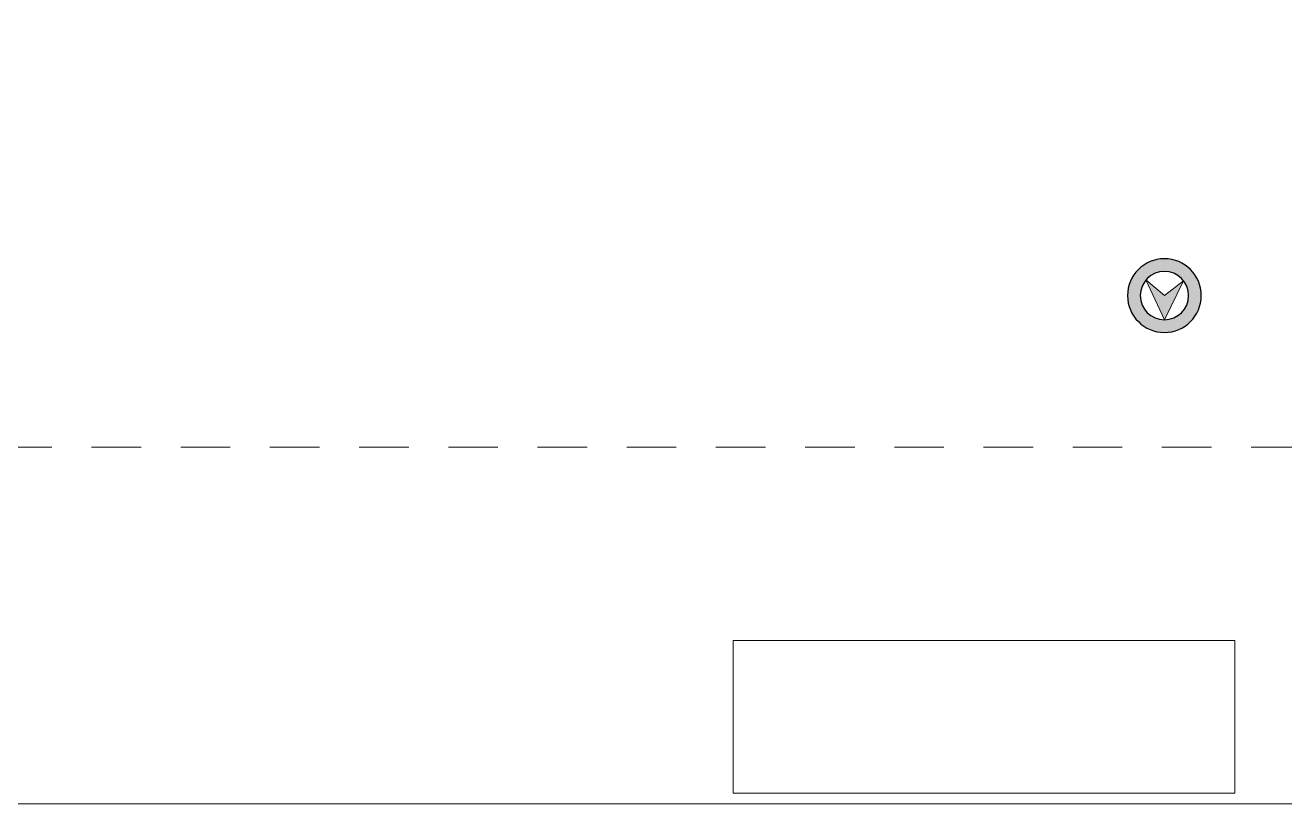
# Model space of a CAD drawing. Header units: metres. Extents: x 14 to 2416, y -346 to 476.
# Drawn here: x 143.084 to 146.262, y -145.928 to -143.964 of the extents above; entities that cross this region are included whole.
import ezdxf

# ---------------------------------------------------------------- set-up
doc = ezdxf.new("R2010")
doc.units = ezdxf.units.M
doc.linetypes.add('0', pattern=[0])
doc.linetypes.add('HIDDEN2', pattern=[0.1875, 0.125, -0.0625])
doc.layers.get('0').update_dxf_attribs({"linetype": '0', "lineweight": 20})
for name, color, linetype, lineweight in [('A-ANNO-TEXT', 20, 'Continuous', 13), ('A-WALL', 250, 'Continuous', 20), ('MAVA', 1, 'Continuous', 15), ('MOBILIARIOS', 252, 'Continuous', 0)]:
    doc.layers.add(name, color=color, linetype=linetype, lineweight=lineweight)
doc.layers.add('MAVA Luminarias', color=1, linetype='Continuous')
doc.layers.add('Techos 1', color=7, linetype='HIDDEN2', lineweight=9, true_color=0x42391a)

# ---------------------------------------------------------------- blocks, each defined once
blk = doc.blocks.new('PL BASE 2N NASAS 09')
at = {"layer": 'A-WALL'}
blk.add_line((168.5175, -19.2117), (171.9525, -19.2117), dxfattribs=at)
at = {"layer": 'Techos 1'}
blk.add_line((160.0475, -18.3117), (172.1943, -18.3117), dxfattribs=at)
blk = doc.blocks.new('A$Ca77e88c0')
at = {"layer": 'MOBILIARIOS', "linetype": 'Continuous'}
for p, q in [((0, 1.3457), (0.2432, 0.761)), ((0.2435, 0.7603), (0, 1.3457))]:
    blk.add_line(p, q, dxfattribs=at)
for points in [[(1.0081, 1.4216, 0.103931), (0.8565, 1.6353, 0.481643), (0.668, 1.624, 0.047693), (0.6541, 1.5985, 0.047693)], [(1.0081, 1.4216, -0.103931), (1.0528, 1.1635, -0.481643), (0.9119, 1.0378, -0.047693), (0.884, 1.0459, -0.047693)]]:
    blk.add_lwpolyline(points, format="xyb", dxfattribs=at)
blk.add_circle((0.8492, 0.4996), 0.2299, dxfattribs=at)
for centre, radius, start, end in [((0.4617, 1.1866), 0.5495, 23.3314, 53.5948), ((0.4617, 1.1866), 0.5495, 23.3314, 53.5948), ((0.5212, 0.8742), 0.7364, 79.5964, 123.1415), ((0.6434, 1.5847), 0.0175, 250.4542, 52.0587), ((0.6434, 1.5847), 0.0175, 250.4542, 52.0587), ((0.612, 0.6674), 0.9011, 88.3763, 121.4796), ((0.612, 0.6674), 0.9011, 88.3763, 121.4796), ((0.8583, 1.4567), 0.2476, 153.2165, 169.9182), ((0.8583, 1.4567), 0.2476, 153.2165, 169.9182), ((0.5865, 0.2493), 1.2787, 88.4542, 107.9351), ((0.5865, 0.2493), 1.2787, 88.4542, 107.9351), ((1.0281, 1.5426), 0.4158, 185.8786, 223.4033), ((1.0281, 1.5426), 0.4158, 185.8786, 223.4033), ((0.1421, 1.4684), 0.0325, 136.3787, 235.7351), ((0.4823, 0.53), 0.9795, 111.4631, 116.5118), ((0.1421, 1.4684), 0.0325, 235.6979, 268.7539), ((0.0995, 1.3192), 0.1029, 121.9514, 165.0616), ((0.4562, 1.1998), 0.5495, 351.575, 21.8384), ((0.4562, 1.1998), 0.5495, 351.575, 21.8384), ((1.108, 1.3505), 0.4158, 181.7665, 219.2912), ((0.9273, 1.2907), 0.2476, 235.2516, 251.9533), ((0.9273, 1.2907), 0.2476, 235.2516, 251.9533), ((0.1939, 1.6724), 0.9011, 283.6902, 316.7935), ((0.1939, 1.6724), 0.9011, 283.6902, 316.7935), ((-0.1206, 1.9492), 1.2787, 297.2347, 316.7156), ((-0.1206, 1.9492), 1.2787, 297.2347, 316.7156), ((0.8666, 1.048), 0.0175, 353.1111, 154.7156), ((0.8666, 1.048), 0.0175, 353.1111, 154.7156), ((0.2766, 1.4622), 0.7364, 282.0283, 325.5734), ((0.4307, 0.7745), 0.0325, 136.3787, 169.4347), ((0.4307, 0.7745), 0.0325, 136.3787, 169.4347), ((0.0052, 1.6774), 0.9795, 288.6412, 293.6898), ((0.4307, 0.7745), 0.0325, 169.4347, 268.7911), ((0.2948, 0.8495), 0.1029, 240.0914, 283.2016)]:
    blk.add_arc(centre, radius, start, end, dxfattribs=at)
blk = doc.blocks.new('PL MUEBLES 2N NASAS 09')
at = {"layer": 'MOBILIARIOS'}
blk.add_lwpolyline([(220.3553, 43.9176), (221.6209, 43.9176), (221.6209, 43.5317), (220.3553, 43.5317)], close=True, dxfattribs=at)
blk.add_blockref('PL BASE 2N NASAS 09', (49.9143, 62.717))
at = {"layer": 'MOBILIARIOS', "xscale": -1, "rotation": 123.8268872980607}
blk.add_blockref('A$Ca77e88c0', (221.3551, 47.2361), dxfattribs=at)
blk = doc.blocks.new('A$C595364de')
blk.add_blockref('PL MUEBLES 2N NASAS 09', (-199.5618, -36.6052))
blk = doc.blocks.new('dl ip')
at = {"layer": 'MAVA', "true_color": 0xf8991e, "transparency": 33554687}
h = blk.add_hatch(color=30, dxfattribs=at)
h.dxf.hatch_style = 1
h.paths.add_polyline_path([(94.7574, -111.2088), (94.7109, -111.2482), (94.6624, -111.2113), (94.7109, -111.3092)])
at = {"layer": 'MAVA Luminarias', "linetype": 'Continuous', "true_color": 0xf8991e}
h = blk.add_hatch(color=30, dxfattribs=at)
h.paths.add_polyline_path([(94.618, -111.2482, 1), (94.8039, -111.2482, 1)])
h.paths.add_polyline_path([(94.7719, -111.2482, -1), (94.6499, -111.2482, -1)], flags=16)
at = {"layer": 'MAVA', "color": 30, "true_color": 0xf8991e}
for p, q in [((94.7109, -111.2482), (94.6624, -111.2113)), ((94.6624, -111.2113), (94.7109, -111.3092)), ((94.7109, -111.3092), (94.7574, -111.2088)), ((94.7574, -111.2088), (94.7109, -111.2482))]:
    blk.add_line(p, q, dxfattribs=at)
at = {"layer": 'MAVA Luminarias', "color": 30, "linetype": 'Continuous', "true_color": 0xf8991e}
for radius in [0.093, 0.061]:
    blk.add_circle((94.7109, -111.2482), radius, dxfattribs=at)

msp = doc.modelspace()

# ---------------------------------------------------------------- block references
at = {"layer": 'A-ANNO-TEXT'}
msp.add_blockref('A$C595364de', (124.0766, -152.828), dxfattribs=at)
msp.add_blockref('A$C595364de', (124.0766, -152.828), dxfattribs=at)
at = {"layer": 'MAVA Luminarias', "xscale": -1}
msp.add_blockref('dl ip', (240.6688, -33.3977), dxfattribs=at)
msp.add_blockref('dl ip', (240.6688, -33.3977), dxfattribs=at)

doc.saveas('drawing.dxf')
